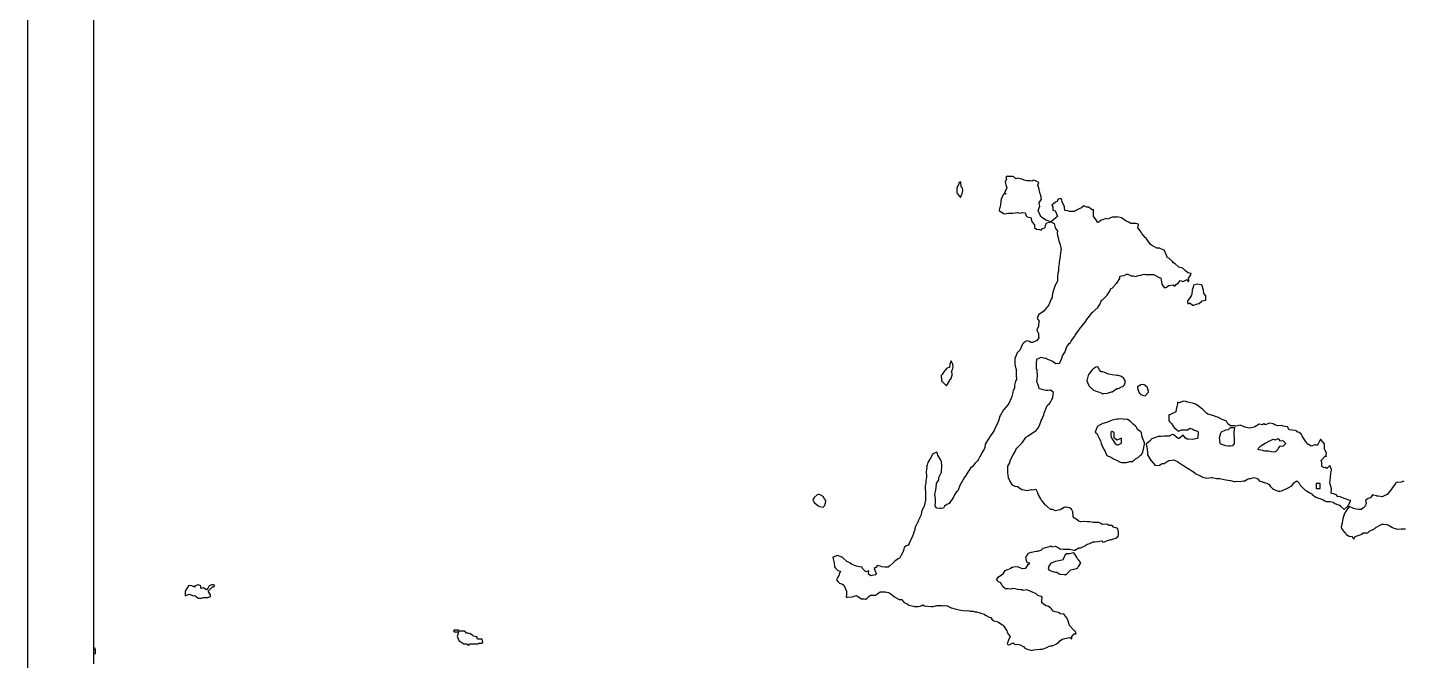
# Model space of a CAD drawing. Header units: millimetres. Extents: x 0 to 500, y 0 to 700.
# Drawn here: x 0 to 269, y 207.4 to 331.3 of the extents above; entities that cross this region are included whole.
import ezdxf

# ---------------------------------------------------------------- set-up
doc = ezdxf.new("R2010")
doc.units = ezdxf.units.MM
for name, color, linetype in [('CORTE', 1, 'Continuous'), ('GRABADO', 5, 'Continuous'), ('HOJA', 8, 'Continuous')]:
    doc.layers.add(name, color=color, linetype=linetype)

msp = doc.modelspace()

# ---------------------------------------------------------------- linework, layer by layer
at = {"layer": 'CORTE'}
msp.add_lwpolyline([(13, 206.75), (13, 210.32), (13, 210.32), (13, 210.87), (13, 211.88), (13, 211.88), (13, 211.89), (13, 212.8), (13, 214.57), (13, 217), (13, 218.75), (13, 219.9), (13, 220.97), (13, 221.22), (13, 221.31), (13, 221.48), (13, 221.91), (13, 222.53), (13, 223.18), (13, 224.11), (13, 224.98), (13, 225.78), (13, 226.51), (13, 253.39), (13, 256.73), (13, 257.58), (13, 259.76), (13, 262.75), (13, 266.06), (13, 267.1), (13, 270.7), (13, 270.7), (13, 270.99), (13, 273.31), (13, 274.34), (13, 274.86), (13, 275.37), (13, 275.88), (13, 276.32), (13, 276.82), (13, 278.56), (13, 279.06), (13, 279.92), (13, 280.35), (13, 280.84), (13, 281.33), (13, 281.76), (13, 281.98), (13, 282.57), (13, 283.05), (13, 284.18), (13, 284.18), (13, 284.38), (13, 284.64), (13, 284.96), (13, 285.46), (13, 286.73), (13, 288.57), (13, 289.49), (13, 289.92), (13, 290.22), (13, 290.78), (13, 293.79), (13, 294.22), (13, 295.07), (13, 295.5), (13, 296.36), (13, 296.79), (13, 341.55)], dxfattribs=at)
for points in [[(213.19, 249.6), (213.42, 249.6), (214.03, 249.89), (214.03, 250.87), (213.16, 250.52), (212.65, 250.93), (212.65, 252.02), (212.25, 252.19), (211.99, 252.03), (211.99, 251.36), (212.12, 250.98), (212.15, 250.8), (212.3, 250.62), (212.75, 249.9), (213.04, 249.71), (213.19, 249.6)], [(252.14, 241.03), (252.93, 241.03), (252.93, 242.02), (252.14, 242.02), (252.14, 241.03)]]:
    msp.add_lwpolyline(points, close=True, dxfattribs=at)
at = {"layer": 'GRABADO'}
for points in [[(13, 206.73), (13, 207.4), (13, 208.71), (13.3, 208.78), (13.3, 209.46), (13.17, 209.78), (13.09, 209.82), (13.09, 209.82), (13.09, 209.82), (13.05, 209.83), (13.05, 209.83), (13.05, 209.83), (13.05, 209.83), (13, 209.85), (13, 209.85), (13, 209.85), (13, 209.9), (13, 209.9), (13, 211.91), (13, 214.89), (13, 217.03), (13, 217.03), (13, 218.43), (13, 219.74), (13, 220.05), (13, 220.16), (13, 220.36), (13, 220.89), (13, 221.65), (13, 222.45), (13, 223.58), (13, 224.63), (13, 225.62), (13, 226.51), (13, 243.55), (13, 247.64), (13, 248.68), (13, 251.34), (13, 254.99), (13, 259.04), (13, 260.32), (13, 264.71), (13, 264.71), (13, 265.06), (13, 267.91), (13, 269.16), (13, 269.79), (13, 270.42), (13, 271.05), (13, 271.58), (13, 272.2), (13, 274.32), (13, 274.92), (13, 275.98), (13, 276.51), (13, 277.11), (13, 277.7), (13, 278.23), (13, 278.49), (13, 279.22), (13, 279.8), (13, 281.18), (13, 281.18), (13, 281.42), (13, 281.74), (13, 282.14), (13, 282.75), (13, 284.3), (13, 286.56), (13, 287.68), (13, 288.2), (13, 288.57), (13, 289.25), (13, 292.93), (13, 293.45), (13, 294.5), (13, 295.02), (13, 296.07), (13, 296.59), (13, 335.5)], [(269.27, 242.49), (268.77, 242.31), (268.04, 242.24), (267.84, 242.21), (267.73, 242.18), (267.64, 242.03), (266.96, 241.01), (266.93, 240.96), (266.9, 240.91), (266.03, 239.87), (265.99, 239.81), (265.84, 239.78), (265.06, 239.43), (264.32, 239.51), (264.1, 239.57), (263.95, 239.59), (263.37, 239.77), (263.21, 239.8), (263.2, 239.79), (262.79, 239.21), (262.3, 239.06), (261.83, 238.7), (261.91, 238.13), (261.71, 237.58), (261.39, 237.28), (260.95, 236.93), (260.4, 236.93), (259.96, 237.03), (259.46, 237.16), (258.59, 237.5), (257.88, 236.48), (257.82, 236.33), (257.7, 236.18), (257.41, 235.38), (257.41, 235.38), (257.29, 234.78), (257.24, 234.28), (257.07, 233.52), (257.11, 233.2), (257.68, 232.41), (257.88, 232.34), (257.92, 232.11), (258.58, 231.73), (259.15, 231.68), (259.49, 231.13), (259.81, 231.68), (260.39, 231.84), (261.12, 232.12), (261.17, 232.27), (261.32, 232.29), (261.5, 232.36), (262.23, 232.36), (262.63, 232.76), (263.16, 232.95), (263.63, 233.24), (263.88, 233.48), (264.09, 233.57), (264.52, 233.77), (265.02, 234.03), (265.29, 234.07), (265.99, 233.99), (266.46, 233.79), (266.94, 233.5), (267.36, 233.25), (267.78, 233.17), (267.85, 233.14), (268, 233.06), (268.75, 233.12), (269.61, 233.12)]]:
    msp.add_lwpolyline(points, dxfattribs=at)
for points in [[(182.29, 217.3), (182.61, 217.21), (183.06, 217.15), (183.52, 217.09), (184.02, 217.17), (184.46, 217.05), (185.02, 217.02), (185.39, 216.92), (185.66, 216.91), (186.33, 216.74), (186.72, 216.57), (187.16, 216.45), (187.27, 216.4), (187.6, 216.17), (188.18, 215.85), (188.5, 215.82), (188.67, 215.44), (189.11, 215.17), (189.67, 215.03), (190.05, 214.83), (190.77, 214.34), (190.91, 214.25), (190.99, 214.15), (191.65, 213.2), (191.69, 212.9), (191.92, 212.47), (192.29, 212.07), (191.93, 211.34), (191.84, 211.03), (191.79, 210.91), (191.68, 210.64), (191.88, 210.44), (192.24, 210.52), (192.79, 210.85), (193.32, 210.53), (193.72, 210.6), (194.23, 210.43), (194.67, 210.19), (194.88, 210.14), (195.06, 209.89), (195.59, 209.57), (196.14, 209.46), (196.49, 209.34), (196.85, 209.46), (197.41, 209.51), (198.06, 209.57), (198.34, 209.6), (198.59, 209.6), (199.25, 209.83), (199.44, 209.9), (199.93, 210.2), (200.19, 210.24), (200.46, 210.24), (201.09, 210.49), (201.37, 210.66), (201.82, 211), (202, 211.25), (202.5, 211.55), (202.96, 211.71), (203.63, 211.82), (203.92, 211.91), (204.34, 211.6), (204.34, 212.08), (204.8, 212.63), (205.22, 212.63), (204.99, 213.11), (204.84, 213.17), (204.77, 213.25), (203.9, 214.23), (203.86, 214.27), (203.83, 214.41), (203.57, 215.36), (203.27, 215.77), (202.92, 216.32), (202.74, 216.43), (202.13, 216.54), (202.02, 216.56), (201.73, 216.78), (201.1, 216.9), (200.68, 217.07), (200.27, 217.56), (200.15, 217.68), (199.66, 218.04), (199.24, 218.08), (198.44, 218.69), (198.49, 219), (198.55, 219.79), (198.32, 219.9), (197.68, 220.13), (197.38, 220.44), (196.5, 220.85), (196.5, 220.85), (196.41, 220.83), (196.4, 220.89), (195.56, 221.18), (194.81, 221.1), (194.62, 221.19), (194.32, 221.24), (193.7, 221.29), (193.24, 221.44), (192.79, 221.49), (192.38, 221.37), (191.86, 221.39), (191.34, 221.39), (190.88, 221.78), (190.69, 222.02), (190.42, 222.56), (189.96, 222.76), (189.59, 223.16), (189.96, 223.73), (190.3, 223.94), (190.85, 224.35), (190.88, 224.36), (191.29, 224.97), (191.83, 225.18), (192.46, 225.46), (192.61, 225.64), (192.78, 225.65), (192.97, 225.7), (193.73, 225.76), (194.41, 225.47), (194.61, 225.41), (194.65, 225.41), (194.7, 225.4), (195.36, 225.47), (195.5, 225.64), (195.81, 226.19), (196.14, 226.45), (195.57, 226.52), (195.49, 226.95), (195.33, 227.64), (195.51, 227.84), (195.86, 228.38), (196.47, 228.57), (197.38, 228.77), (197.4, 228.78), (197.43, 228.78), (197.61, 228.8), (198.31, 228.95), (198.76, 229.37), (199.25, 229.49), (200, 229.7), (200.21, 229.79), (200.45, 229.63), (201.14, 229.77), (201.7, 229.43), (202.08, 229.21), (202.7, 229.14), (203.91, 229.14), (204.7, 228.97), (204.84, 228.97), (204.93, 228.95), (205.74, 229.45), (206.13, 229.45), (206.65, 229.67), (207.01, 229.9), (207.35, 230.18), (207.6, 230.21), (207.89, 230.29), (208.52, 230.59), (208.87, 230.62), (209.45, 230.65), (210.2, 230.77), (210.42, 230.51), (210.74, 230.58), (211.29, 230.84), (212.06, 231.03), (212.19, 231.07), (212.21, 231.07), (212.32, 231.15), (213.12, 231.39), (213.4, 231.73), (213.44, 232.07), (213.44, 232.48), (213.35, 233.13), (213.14, 233.25), (212.51, 233.48), (212.21, 233.8), (211.64, 233.8), (211.29, 234), (211.15, 234.03), (210.37, 233.98), (209.99, 234.22), (209.6, 234.41), (209.46, 234.42), (208.53, 234.42), (207.84, 234.5), (207.61, 234.53), (207.35, 234.52), (206.68, 234.58), (206.02, 234.54), (205.72, 234.66), (204.9, 235.21), (204.81, 235.23), (204.7, 235.26), (204.67, 235.38), (204.62, 235.55), (204.54, 236.49), (204.29, 236.99), (203.88, 237.29), (203.1, 237.38), (202.98, 237.42), (202.84, 237.34), (202.08, 236.86), (201.76, 236.81), (201.12, 236.7), (200.58, 236.92), (200.17, 236.94), (199.46, 237.57), (199.35, 237.72), (199.22, 237.81), (198.44, 238.69), (198.37, 238.81), (198.28, 239), (197.85, 239.81), (197.66, 240.18), (197.37, 240.83), (196.61, 240.73), (196.48, 240.77), (196.41, 240.78), (195.57, 240.57), (194.71, 240.78), (194.63, 240.78), (194.54, 240.8), (194.39, 240.9), (193.68, 241.36), (193.24, 241.46), (192.74, 241.72), (192.51, 242.03), (192.24, 242.57), (191.94, 243.16), (191.85, 244.2), (191.83, 244.29), (191.85, 244.38), (191.85, 245.42), (192.2, 246.05), (192.3, 246.54), (192.72, 247.4), (192.81, 247.55), (192.85, 247.66), (193.23, 248.27), (193.47, 248.77), (193.53, 248.95), (193.67, 248.99), (194.53, 249.89), (194.55, 249.94), (194.59, 249.96), (195.37, 251.01), (195.43, 251.1), (195.52, 251.21), (195.78, 251.33), (196.45, 251.8), (196.62, 251.93), (196.94, 252.14), (197.37, 252.38), (197.71, 252.81), (197.95, 253.22), (198.28, 254.1), (198.34, 254.25), (198.37, 254.32), (198.45, 254.53), (198.84, 255.43), (198.92, 255.77), (199.2, 256.46), (199.24, 256.55), (199.54, 257.27), (199.94, 257.68), (200.14, 257.94), (200.43, 258.43), (200.6, 258.77), (200.67, 259.41), (200.75, 259.82), (200.18, 260.26), (199.63, 260.21), (199.26, 260.21), (198.76, 260.38), (198.33, 260.45), (197.98, 260.55), (197.91, 260.95), (197.57, 261.79), (197.48, 262.08), (197.53, 262.32), (197.63, 263.19), (197.53, 264.07), (197.53, 264.28), (197.45, 264.4), (197.41, 265.42), (197.52, 266.38), (198.11, 266.59), (198.34, 266.72), (198.78, 266.6), (199.2, 266.52), (199.29, 266.54), (199.45, 266.42), (200.22, 266.06), (200.63, 265.95), (201.15, 265.52), (201.95, 265.6), (202, 265.61), (202.41, 266.55), (202.52, 267.02), (202.91, 267.62), (202.94, 267.67), (203.22, 268.41), (203.38, 268.79), (203.85, 269.41), (204.07, 269.63), (204.19, 269.9), (204.77, 270.72), (204.91, 270.86), (205.02, 271.02), (205.7, 272), (205.75, 272.07), (205.8, 272.13), (206.63, 273.19), (206.65, 273.22), (206.66, 273.24), (206.92, 273.6), (207.42, 274.34), (207.45, 274.48), (207.57, 274.52), (208.34, 275.46), (208.39, 275.59), (208.5, 275.61), (208.8, 275.85), (209.41, 276.43), (209.47, 276.49), (209.51, 276.57), (209.81, 277.06), (210.11, 277.67), (210.15, 277.92), (210.35, 277.95), (211.22, 278.79), (211.23, 278.85), (211.27, 278.85), (211.91, 279.89), (211.95, 280.2), (212.2, 280.26), (212.96, 281.02), (213, 281.16), (213.12, 281.21), (213.71, 282.11), (213.71, 282.52), (214.07, 282.63), (214.56, 282.75), (215.01, 282.99), (215.3, 282.96), (215.96, 282.63), (216.35, 282.63), (216.86, 282.5), (217.29, 282.74), (217.78, 282.82), (218.49, 282.99), (218.73, 282.89), (218.99, 282.95), (219.65, 282.89), (220.3, 282.92), (220.61, 282.76), (221.41, 282.31), (221.51, 282.26), (221.67, 282.32), (221.73, 282.11), (221.79, 281.85), (221.96, 281.01), (222.18, 280.65), (222.46, 280.33), (222.88, 280.47), (223.33, 280.74), (224.2, 280.92), (224.33, 280.69), (224.55, 280.69), (224.83, 281.03), (225.16, 281.23), (225.56, 281.72), (226.13, 281.58), (226.9, 281.95), (227.08, 281.51), (227.27, 281.74), (227.08, 282.09), (227.6, 282.84), (227.72, 283.14), (227.03, 283.24), (226.52, 283.67), (226.09, 284.14), (225.8, 284.24), (225.26, 284.35), (225.16, 284.47), (224.55, 284.99), (224.25, 285.19), (224.1, 285.23), (224.1, 285.39), (223.32, 286.12), (223.05, 286.17), (222.95, 286.51), (222.62, 287.31), (222.45, 287.6), (222.42, 287.64), (222.4, 287.65), (222.31, 287.69), (221.49, 288.07), (220.99, 288.1), (220.54, 288.34), (219.95, 288.69), (219.7, 288.82), (219.59, 289.01), (218.99, 289.83), (218.86, 290.04), (218.68, 290.16), (218.03, 290.94), (217.93, 291.18), (217.74, 291.46), (217.23, 292.07), (217.37, 292.74), (216.86, 292.92), (216.13, 292.92), (215.94, 292.88), (215.75, 292.95), (215.49, 293.14), (214.99, 293.37), (214.49, 293.67), (214.06, 294.03), (213.21, 294.18), (213.19, 294.18), (213.08, 294.11), (212.26, 294.11), (211.66, 293.87), (211.32, 293.73), (211, 293.86), (210.41, 293.62), (210.07, 293.56), (209.61, 293.14), (209.45, 293.07), (209.35, 293.16), (209, 293.79), (208.58, 294.29), (208.58, 295.29), (208.61, 295.44), (208.64, 295.59), (208.31, 295.59), (207.59, 296.09), (207.28, 296.09), (206.7, 296.37), (206.25, 295.94), (205.79, 295.78), (204.97, 295.36), (204.9, 295.33), (204.86, 295.29), (204.77, 295.27), (203.9, 295.27), (203.56, 295.35), (203, 295.47), (202.9, 296.13), (202.8, 296.51), (202.47, 297.1), (202.37, 297.6), (202.05, 297.77), (201.61, 297.6), (201.5, 297.22), (201.16, 297.08), (200.45, 296.52), (200.6, 296.16), (200.6, 295.49), (201.1, 295.39), (201.2, 295.09), (201.53, 294.29), (201.18, 294.01), (200.78, 293.62), (200.21, 293.22), (199.52, 293.46), (199.24, 293.56), (198.42, 294.12), (198.31, 294.19), (198.26, 294.22), (198.19, 294.31), (198.22, 294.37), (197.78, 295.42), (198.05, 296.28), (198, 296.53), (197.96, 296.93), (198.28, 297.45), (198.39, 297.66), (198.27, 298.36), (198.21, 298.66), (198.17, 298.73), (198.11, 298.94), (197.86, 299.85), (197.72, 300.33), (197.89, 300.95), (197.39, 301.19), (196.9, 301.38), (196.5, 301.19), (196.18, 301.28), (195.56, 301.25), (195.02, 301.4), (194.62, 301.57), (193.96, 301.71), (193.72, 301.75), (193.36, 301.61), (192.97, 302.03), (192.78, 302.09), (191.91, 302.09), (191.84, 302.1), (191.77, 302.13), (191.45, 302.04), (191.56, 301.64), (191.32, 300.98), (191.44, 300.48), (191.64, 299.87), (191.14, 298.92), (191.47, 298.72), (191.02, 298.64), (191, 298.62), (190.52, 297.63), (190.43, 297.22), (190.36, 296.53), (190.14, 295.48), (190.14, 295.46), (190.97, 294.88), (191.29, 294.82), (191.85, 294.9), (192.33, 294.94), (192.79, 294.94), (193.26, 294.97), (193.72, 295.03), (194.18, 294.94), (194.64, 295.07), (195.18, 294.97), (195.38, 294.37), (195.6, 294.23), (196.29, 294.06), (196.53, 293.23), (196.56, 293.17), (197.02, 292.67), (197.05, 292.13), (197.45, 291.79), (197.99, 291.71), (198.32, 291.59), (198.56, 291.84), (199.1, 292.14), (199.2, 292.49), (199.41, 293.04), (200.21, 293.22), (200.9, 292.91), (201.07, 292.12), (201.19, 291.87), (201.56, 291.43), (201.48, 290.98), (201.55, 290.57), (201.72, 289.88), (201.78, 289.47), (202.08, 288.78), (202.13, 288.41), (202.24, 287.79), (202.22, 287.64), (202.21, 287.53), (202.13, 287.13), (202.05, 286.52), (201.92, 285.66), (201.88, 285.41), (201.84, 285.07), (201.75, 284.31), (201.75, 283.65), (201.62, 283.19), (201.55, 282.51), (201.55, 282.09), (201.55, 281.64), (201.19, 281.06), (201.15, 280.95), (200.87, 280.23), (200.76, 279.85), (200.58, 279.11), (200.51, 278.75), (200.51, 278.44), (200.27, 278.1), (200.09, 277.62), (199.84, 277), (199.45, 276.49), (199.33, 276.32), (198.93, 275.84), (198.39, 275.42), (198.27, 275.36), (197.79, 275), (197.54, 274.32), (197.95, 273.76), (197.85, 273.19), (197.83, 272.77), (197.49, 272.13), (197.47, 272.08), (197.49, 272.02), (197.8, 271.36), (197.82, 270.98), (197.88, 270.5), (197.47, 270), (197.07, 269.79), (196.66, 269.6), (196.49, 269.63), (196.34, 269.62), (196.03, 269.79), (195.57, 269.91), (195.25, 269.79), (194.92, 269.54), (194.7, 269.28), (194.42, 268.72), (194.24, 268.16), (193.77, 267.74), (193.65, 267.6), (193.39, 266.97), (193.2, 266.51), (193.2, 265.82), (193.17, 265.42), (193.26, 264.95), (193.42, 264.31), (193.42, 263.86), (193.46, 263.2), (193.51, 262.4), (193.3, 262.05), (193.11, 261.26), (193.11, 260.97), (193.11, 260.65), (192.86, 260.19), (192.8, 259.84), (192.6, 259.03), (192.48, 258.72), (192.01, 257.7), (191.97, 257.59), (191.93, 257.55), (191.92, 257.54), (191.03, 256.47), (191.01, 256.45), (191, 256.43), (190.36, 255.37), (190.25, 255.18), (190.08, 254.46), (190.01, 254.27), (189.7, 253.6), (189.5, 253.15), (189.15, 252.41), (189.03, 252.17), (188.89, 252.03), (188.22, 251.07), (188.18, 250.98), (188.14, 250.92), (187.92, 250.56), (187.45, 249.81), (187.4, 249.71), (187.3, 249.08), (187.2, 248.71), (186.82, 248.16), (186.55, 247.59), (186.37, 247.29), (186.11, 246.79), (185.88, 246.47), (185.43, 246), (185.17, 245.68), (184.89, 245.35), (184.51, 245.02), (184.22, 244.61), (184.01, 244.25), (183.59, 243.61), (183.41, 243.35), (183.28, 243.14), (182.66, 242.1), (182.64, 242.06), (182.63, 242.04), (182.58, 241.94), (182.16, 240.93), (182.01, 240.58), (181.73, 240.32), (181.41, 239.81), (181.21, 239.33), (180.81, 238.76), (180.76, 238.69), (180.34, 238.1), (179.86, 237.93), (179.44, 237.58), (179.25, 237.18), (178.9, 237.16), (178.52, 237.11), (177.93, 237.21), (177.58, 237.6), (177.69, 238.5), (177.65, 238.73), (177.65, 239.02), (177.52, 239.85), (177.74, 240.78), (177.75, 240.97), (177.77, 241.12), (177.86, 242.09), (177.9, 242.18), (178.3, 242.73), (178.33, 243.2), (178.82, 244.22), (178.84, 244.28), (178.84, 244.3), (178.85, 244.34), (178.92, 245.4), (178.82, 246.37), (178.79, 246.45), (178.78, 246.48), (178.72, 246.61), (178.14, 247.59), (178.06, 247.8), (177.92, 248.13), (177.59, 248.05), (177.1, 247.76), (177.02, 247.59), (176.67, 247), (176.36, 246.48), (176.18, 246.11), (176.01, 245.59), (175.92, 245.4), (175.97, 245.14), (175.86, 244.29), (175.91, 243.52), (175.88, 243.17), (175.77, 242.67), (175.77, 242.06), (175.67, 241.58), (175.67, 240.96), (175.71, 240.39), (175.71, 239.84), (175.68, 239.35), (175.68, 238.73), (175.5, 237.9), (175.46, 237.6), (175.39, 237.42), (175.25, 237.26), (174.95, 236.49), (174.83, 235.89), (174.57, 235.37), (174.33, 234.84), (174.19, 234.42), (174.09, 234.25), (173.77, 233.59), (173.63, 233.16), (173.59, 232.94), (173.41, 232.5), (173.27, 232.04), (173.02, 231.39), (172.79, 230.92), (172.48, 230.3), (172.34, 229.94), (171.83, 229.78), (171.55, 229.5), (171.4, 228.89), (171.31, 228.7), (170.87, 227.89), (170.74, 227.59), (170.69, 227.46), (170.59, 227.43), (170.39, 227.31), (169.68, 226.82), (169.52, 226.65), (169.29, 226.45), (168.75, 225.91), (168.43, 225.67), (167.77, 225.67), (167.16, 225.71), (166.83, 225.82), (166.33, 225.97), (165.97, 225.6), (165.64, 225.37), (165.99, 224.51), (166.04, 224.34), (166.03, 224.27), (166.02, 224.21), (165.93, 224.16), (165.89, 224.17), (164.98, 223.94), (164.53, 224.25), (164.6, 224.91), (164.05, 224.71), (163.38, 225.36), (163.33, 225.62), (163.13, 225.62), (162.78, 225.74), (162.2, 225.83), (161.79, 225.95), (161.25, 226.23), (160.94, 226.44), (160.54, 226.69), (160.32, 226.77), (159.48, 227.56), (159.44, 227.59), (159.42, 227.6), (159.35, 227.62), (158.51, 227.91), (157.65, 227.61), (157.59, 227.63), (157.57, 227.63), (157.57, 227.62), (157.6, 227.59), (157.66, 227.27), (157.82, 226.52), (157.9, 225.71), (158.08, 225.44), (158.55, 224.97), (159.06, 224.87), (158.84, 224.26), (158.78, 224.02), (158.58, 223.71), (158.27, 223.18), (158.57, 222.82), (158.86, 222.5), (159.48, 222.3), (159.7, 222.11), (159.96, 221.53), (160.22, 220.97), (160.22, 220.09), (160.15, 219.86), (160.26, 219.76), (160.35, 219.77), (160.45, 219.79), (161.28, 219.84), (161.65, 219.91), (162.08, 220.08), (162.23, 220.03), (162.34, 220.02), (162.46, 219.9), (163.17, 219.45), (163.69, 219.45), (164.05, 219.41), (164.27, 219.6), (164.64, 219.89), (164.97, 220.2), (165.72, 220.15), (165.9, 220.19), (166.33, 220.43), (166.82, 220.8), (166.99, 220.85), (167.79, 220.81), (168.44, 220.68), (168.74, 220.53), (169.56, 219.89), (169.63, 219.84), (169.67, 219.8), (169.82, 219.72), (170.58, 219.29), (171, 219.29), (171.47, 218.78), (171.52, 218.74), (172.15, 218.44), (172.44, 218.23), (173.04, 218.06), (173.35, 218), (173.58, 217.98), (174.25, 217.98), (174.83, 218.08), (175.19, 218.3), (175.52, 218.06), (176.12, 218.01), (176.82, 217.96), (177.05, 217.94), (177.22, 217.92), (177.95, 218.16), (178.5, 218.16), (178.9, 218.12), (179.24, 218.11), (179.84, 218.13), (180.73, 217.68), (180.74, 217.67), (180.75, 217.67), (180.79, 217.66), (181.69, 217.43), (182.29, 217.3)], [(182.7, 300.05), (182.64, 300.96), (182.57, 301.07), (182.28, 300.93), (182.18, 300.44), (181.86, 299.86), (181.86, 298.91), (181.9, 298.8), (182.58, 297.99), (182.91, 298.79), (183.01, 299.29), (182.94, 299.84), (182.7, 300.05)], [(229.8, 277.75), (230.53, 277.9), (230.53, 278.73), (230.15, 279.18), (230.1, 279.85), (229.78, 280.87), (229.66, 280.9), (228.92, 281.05), (228.43, 280.91), (228.15, 280.8), (228.06, 280.46), (227.87, 279.85), (227.79, 279.07), (227.71, 278.72), (227.12, 277.89), (226.98, 277.78), (226.95, 277.64), (226.98, 277.48), (227.1, 277.16), (227.36, 277.37), (228.02, 276.94), (228.22, 276.9), (228.9, 277.2), (229.27, 277.25), (229.76, 277.7), (229.8, 277.75)], [(180.94, 263.2), (180.86, 264.09), (180.98, 264.33), (181.1, 264.82), (181.05, 265.39), (180.75, 266.04), (180.48, 265.4), (180.42, 264.71), (179.86, 264.56), (179.63, 264.26), (179.29, 263.85), (178.95, 263.35), (178.75, 263.16), (178.87, 262.19), (178.83, 262.09), (178.87, 262.04), (178.94, 261.99), (179.54, 261.41), (179.81, 261.13), (180.42, 262.11), (180.49, 262.36), (180.68, 262.47), (180.94, 263.2)], [(212.2, 259.96), (212.22, 259.96), (212.24, 259.97), (213.14, 260.58), (213.48, 260.64), (214.06, 260.93), (214.31, 261.03), (214.66, 261.35), (214.83, 262.07), (214.51, 262.59), (214.06, 262.99), (213.66, 263.12), (213.23, 263.19), (213.17, 263.18), (213.11, 263.18), (212.23, 263.26), (211.53, 263.4), (211.29, 263.46), (210.79, 263.72), (210.37, 263.84), (210.07, 263.89), (209.76, 264.26), (209.42, 264.87), (209.05, 264.81), (208.58, 264.47), (208.46, 264.39), (208.33, 264.25), (207.67, 263.39), (207.57, 263.27), (207.52, 263.16), (207.44, 262.88), (207.29, 262.09), (207.68, 261.21), (207.73, 261.08), (207.79, 261.02), (208.58, 260.29), (208.8, 260.21), (209.49, 259.96), (209.57, 259.93), (210.21, 259.67), (210.39, 259.57), (210.6, 259.66), (211.3, 259.72), (212.11, 259.93), (212.2, 259.96)], [(218.83, 261.1), (218.68, 261.27), (218.29, 261.41), (217.83, 261.35), (217.2, 260.93), (217.2, 260.68), (217.44, 259.89), (217.65, 259.65), (217.84, 259.42), (218.38, 259.25), (218.7, 259.2), (219.37, 259.89), (219.37, 260.09), (219.09, 260.92), (218.83, 261.1)], [(258.95, 238.69), (258.54, 238.78), (257.89, 238.99), (257.61, 239.08), (257.02, 239.36), (256.7, 239.46), (256.36, 239.39), (256.14, 239.79), (255.75, 239.96), (255.08, 240.16), (255.12, 240.95), (254.88, 241.93), (254.84, 242.06), (254.84, 242.15), (254.93, 243.19), (255.01, 244.03), (255.06, 244.31), (255.15, 244.73), (254.9, 245.38), (254.83, 245.54), (254.6, 245.35), (254.22, 244.97), (253.92, 245.15), (253.71, 245.07), (253.23, 245.36), (253.23, 246.14), (253.11, 246.54), (253.9, 247.38), (254.15, 247.35), (254.12, 247.63), (254.2, 248.03), (253.86, 248.58), (253.81, 248.73), (253.81, 249.76), (253.77, 249.8), (253.02, 250.7), (252.57, 249.81), (252.33, 249.51), (252.06, 249.51), (251.91, 249.58), (251.14, 249.3), (250.39, 249.8), (250.3, 249.97), (250.16, 250.1), (249.67, 250.92), (249.49, 251.23), (249.24, 251.65), (248.81, 252.01), (248.44, 252.16), (248.33, 252.34), (248.05, 252.37), (247.44, 252.43), (246.87, 252.49), (246.54, 253.12), (246.5, 253.14), (245.68, 253.24), (245.57, 253.28), (245.39, 253.34), (244.65, 253.28), (244.03, 253.51), (243.71, 253.72), (243.15, 253.82), (242.83, 253.74), (242.23, 253.53), (241.88, 253.69), (241.55, 253.53), (240.97, 253.61), (240.16, 253.13), (240.11, 253.08), (240.04, 253.05), (239.99, 253.05), (239.11, 252.82), (238.2, 253.06), (238.15, 253.08), (238.11, 253.09), (238.08, 253.12), (237.25, 253.43), (236.41, 253.21), (236.3, 253.25), (236.14, 253.31), (235.37, 253.31), (234.89, 253.7), (234.59, 254.24), (234.45, 254.3), (233.77, 254.54), (233.51, 254.68), (232.88, 254.99), (232.6, 255.07), (232.42, 255.13), (231.93, 255.34), (231.68, 255.39), (230.95, 255.6), (230.72, 255.76), (229.95, 256.48), (229.9, 256.6), (229.8, 256.64), (229.31, 257.04), (228.89, 257.38), (228.75, 257.39), (228.53, 257.57), (227.97, 257.75), (227.31, 257.87), (227.04, 257.94), (226.64, 258.05), (226.15, 258.12), (225.42, 257.79), (225.2, 257.85), (225.02, 257.86), (225, 257.62), (224.86, 257.11), (224.76, 256.51), (224.69, 256.07), (224.32, 255.85), (223.5, 255.48), (223.37, 255.46), (223.32, 255.45), (223.29, 255.4), (223.33, 255.3), (223.33, 254.32), (223.42, 254.17), (223.86, 253.77), (224.2, 253.23), (224.34, 253), (224.77, 252.66), (225.22, 252.29), (225.81, 252.53), (227.03, 252.53), (227.4, 252.85), (228.02, 252.63), (228.29, 252.47), (228.96, 252.26), (229.09, 252.1), (229.02, 251.01), (229.05, 250.97), (229.01, 250.86), (228.93, 250.84), (228.88, 250.84), (227.99, 250.63), (227.2, 250.72), (227.07, 250.7), (226.88, 250.7), (226.59, 250.91), (226.13, 251.47), (225.42, 250.9), (225.26, 250.83), (225.19, 250.85), (225.15, 250.86), (225.08, 250.9), (224.25, 251.57), (223.98, 251.62), (223.38, 251.29), (222.43, 251.29), (221.79, 251.23), (221.51, 251.2), (221.26, 251.2), (220.6, 250.96), (220.3, 250.89), (219.86, 250.72), (219.71, 250.41), (218.94, 249.8), (218.89, 249.73), (219.05, 248.75), (219.16, 248.07), (219.16, 247.65), (219.72, 246.65), (219.74, 246.59), (219.77, 246.57), (220.63, 245.54), (220.64, 245.53), (221.48, 245.64), (222.03, 245.94), (222.41, 245.94), (223.22, 246.46), (223.34, 246.51), (223.42, 246.51), (223.95, 246.59), (224.29, 246.63), (224.42, 246.59), (225.02, 246.31), (225.25, 246.16), (226.07, 245.6), (226.17, 245.54), (226.23, 245.51), (226.26, 245.46), (227.1, 244.95), (227.45, 244.78), (228.03, 244.4), (228.09, 244.35), (228.61, 243.94), (228.95, 243.79), (229.82, 243.32), (229.87, 243.3), (229.91, 243.28), (229.95, 243.25), (230.77, 243.07), (231.62, 243.18), (231.69, 243.2), (231.77, 243.19), (232.63, 243.02), (233.31, 242.97), (233.56, 242.94), (233.9, 242.85), (234.49, 242.73), (234.91, 242.66), (235.41, 242.62), (236.09, 242.44), (236.32, 242.43), (236.59, 242.47), (237.25, 242.43), (237.85, 242.53), (238.16, 242.57), (238.74, 242.85), (239.09, 243.01), (239.28, 243.03), (240.04, 243.17), (240.73, 242.92), (241, 242.54), (241.77, 242.31), (241.91, 242.27), (241.99, 242.23), (242.23, 242.14), (242.86, 241.86), (243.22, 241.43), (243.63, 241.02), (243.77, 240.94), (244.39, 240.66), (244.68, 240.5), (245.08, 240.52), (245.57, 240.66), (246.43, 241.02), (246.46, 241.05), (246.48, 241.05), (246.56, 241.12), (247.39, 241.55), (247.6, 241.84), (247.76, 242.12), (248.38, 242.56), (248.85, 242.11), (249.02, 241.7), (249.35, 241.38), (249.66, 241.01), (250.01, 240.71), (250.26, 240.59), (250.94, 240.2), (251.19, 240.05), (251.27, 240), (251.37, 239.9), (252.11, 239.32), (252.44, 239.22), (253.03, 239.05), (253.54, 238.8), (253.84, 238.64), (253.96, 238.57), (254.18, 238.52), (254.86, 238.52), (255.45, 238.37), (255.82, 238.13), (256.68, 237.75), (256.7, 237.75), (256.85, 237.81), (256.83, 237.65), (257.63, 236.91), (258.43, 237.65), (258.43, 237.7), (258.49, 237.85), (258.95, 238.69)], [(216.52, 246.58), (216.83, 246.83), (217.31, 247.11), (217.75, 247.54), (217.94, 247.68), (218.22, 248.18), (218.34, 248.76), (218.54, 249.73), (218.54, 249.97), (218.14, 250.94), (218.03, 251.32), (217.95, 252.03), (217.76, 252.17), (217.24, 252.53), (216.94, 253.14), (216.82, 253.26), (216.32, 253.65), (215.9, 254.12), (215.75, 254.24), (215.26, 254.55), (215.02, 254.59), (214.72, 254.57), (214.09, 254.67), (213.52, 254.64), (213.18, 254.61), (212.9, 254.57), (212.26, 254.4), (211.79, 254.23), (211.47, 254.07), (211.34, 254.05), (211.12, 253.96), (210.41, 253.74), (210.03, 253.59), (209.5, 253.3), (209.28, 253.14), (209.09, 252.58), (208.93, 252.09), (209.24, 251.78), (209.53, 251.18), (209.63, 251), (209.92, 250.34), (210.05, 249.88), (210.46, 248.96), (210.51, 248.85), (210.56, 248.78), (210.77, 248.4), (211.11, 247.66), (211.21, 247.5), (211.35, 247.43), (211.7, 247.28), (212.27, 246.96), (212.51, 246.87), (213.08, 246.58), (213.21, 246.51), (213.77, 246.17), (214.1, 246.14), (214.47, 246.14), (215.01, 246.1), (215.72, 246.33), (215.94, 246.3), (216.12, 246.34), (216.52, 246.58)], [(233.44, 249.7), (233.35, 249.83), (233.35, 250), (233.21, 250.97), (233.48, 251.93), (233.56, 252.03), (233.61, 252.13), (234.45, 252.55), (234.98, 252.6), (235.37, 253), (236.2, 253), (236.03, 252.07), (236.03, 251.42), (236.12, 250.97), (236.12, 249.82), (235.75, 249.41), (235.41, 249.31), (235.02, 249.33), (234.46, 249.41), (233.62, 249.67), (233.53, 249.69), (233.44, 249.7)], [(241.69, 248.46), (240.93, 248.64), (240.81, 248.7), (240.89, 248.91), (241.32, 249.42), (241.85, 249.74), (242.15, 249.92), (242.6, 250.13), (242.78, 250.22), (243.2, 250.42), (243.73, 250.68), (244.11, 250.58), (244.69, 250.81), (245.06, 250.37), (245.62, 250.46), (246.21, 249.85), (245.62, 249.24), (245.06, 249.33), (244.73, 248.94), (244.64, 248.7), (244.16, 248.2), (243.73, 248.16), (243.36, 248.22), (242.8, 248.32), (242.12, 248.38), (241.87, 248.4), (241.69, 248.46)], [(155.93, 239), (155.68, 239.49), (155.08, 239.78), (154.85, 239.85), (154.8, 239.86), (154.76, 239.85), (154.54, 239.78), (153.94, 239.29), (153.73, 238.96), (153.66, 238.76), (153.82, 238.63), (153.94, 238.32), (154.65, 237.69), (154.8, 237.63), (154.85, 237.59), (154.95, 237.55), (155.71, 237.4), (155.97, 237.66), (156.14, 238.17), (156.22, 238.71), (155.93, 239)], [(204.81, 225.24), (205.45, 225.46), (205.51, 225.65), (205.7, 225.82), (206.08, 226.5), (205.7, 227.04), (205.42, 227.25), (205.32, 227.59), (204.78, 228.38), (204.66, 228.46), (203.91, 228.28), (203.31, 228.28), (203.04, 228.06), (202.87, 227.59), (202.52, 227.05), (202.07, 226.94), (201.48, 226.84), (201.15, 226.76), (200.97, 226.66), (200.23, 226.46), (200.2, 226.45), (199.84, 225.87), (199.69, 225.41), (199.92, 225.06), (200.22, 224.96), (200.81, 224.75), (201.14, 224.69), (201.39, 224.64), (201.86, 224.35), (202.06, 224.31), (202.88, 224.24), (202.99, 224.22), (203.12, 224.18), (203.36, 224.34), (203.85, 224.83), (204.16, 225.11), (204.81, 225.24)], [(35.83, 219.89), (35.83, 220.21), (35.36, 220.96), (36.2, 221.77), (36.49, 221.77), (36.64, 222.03), (36.38, 222.19), (36.23, 222.21), (36.08, 222.19), (35.53, 222), (35.37, 221.63), (35.02, 221.21), (34.37, 221.6), (33.89, 221.46), (33.89, 222.01), (33.45, 222.17), (32.77, 222), (32.77, 221.75), (32.5, 221.86), (32.42, 221.89), (32.18, 221.99), (31.61, 222.03), (31.5, 222), (31.18, 221.49), (30.83, 220.93), (30.83, 220.05), (31.6, 220.35), (32.45, 220.02), (32.5, 220.04), (32.72, 220.13), (32.91, 219.9), (33.48, 219.55), (34.06, 219.55), (34.36, 219.73), (35.3, 219.73), (35.83, 219.89)], [(88.99, 210.78), (89.11, 210.96), (88.98, 211.59), (88.06, 211.59), (87.89, 211.99), (87.29, 212.15), (87.14, 212.26), (86.64, 212.6), (86.25, 212.72), (85.91, 212.72), (85.59, 213.1), (85.32, 213.15), (84.4, 213.15), (84.35, 213.29), (84.19, 213.33), (83.51, 213.33), (83.38, 213.17), (83.51, 213), (84.3, 213), (84.1, 212.06), (84.46, 211.19), (84.55, 211.14), (84.77, 211.01), (85.35, 210.66), (85.99, 210.66), (86.26, 210.34), (86.52, 210.66), (88.09, 210.66), (88.29, 210.78), (88.99, 210.78)]]:
    msp.add_lwpolyline(points, close=True, dxfattribs=at)
at = {"layer": 'HOJA'}
msp.add_lwpolyline([(0, 0), (500, 0), (500, 700), (0, 700)], close=True, dxfattribs=at)

doc.saveas('drawing.dxf')
